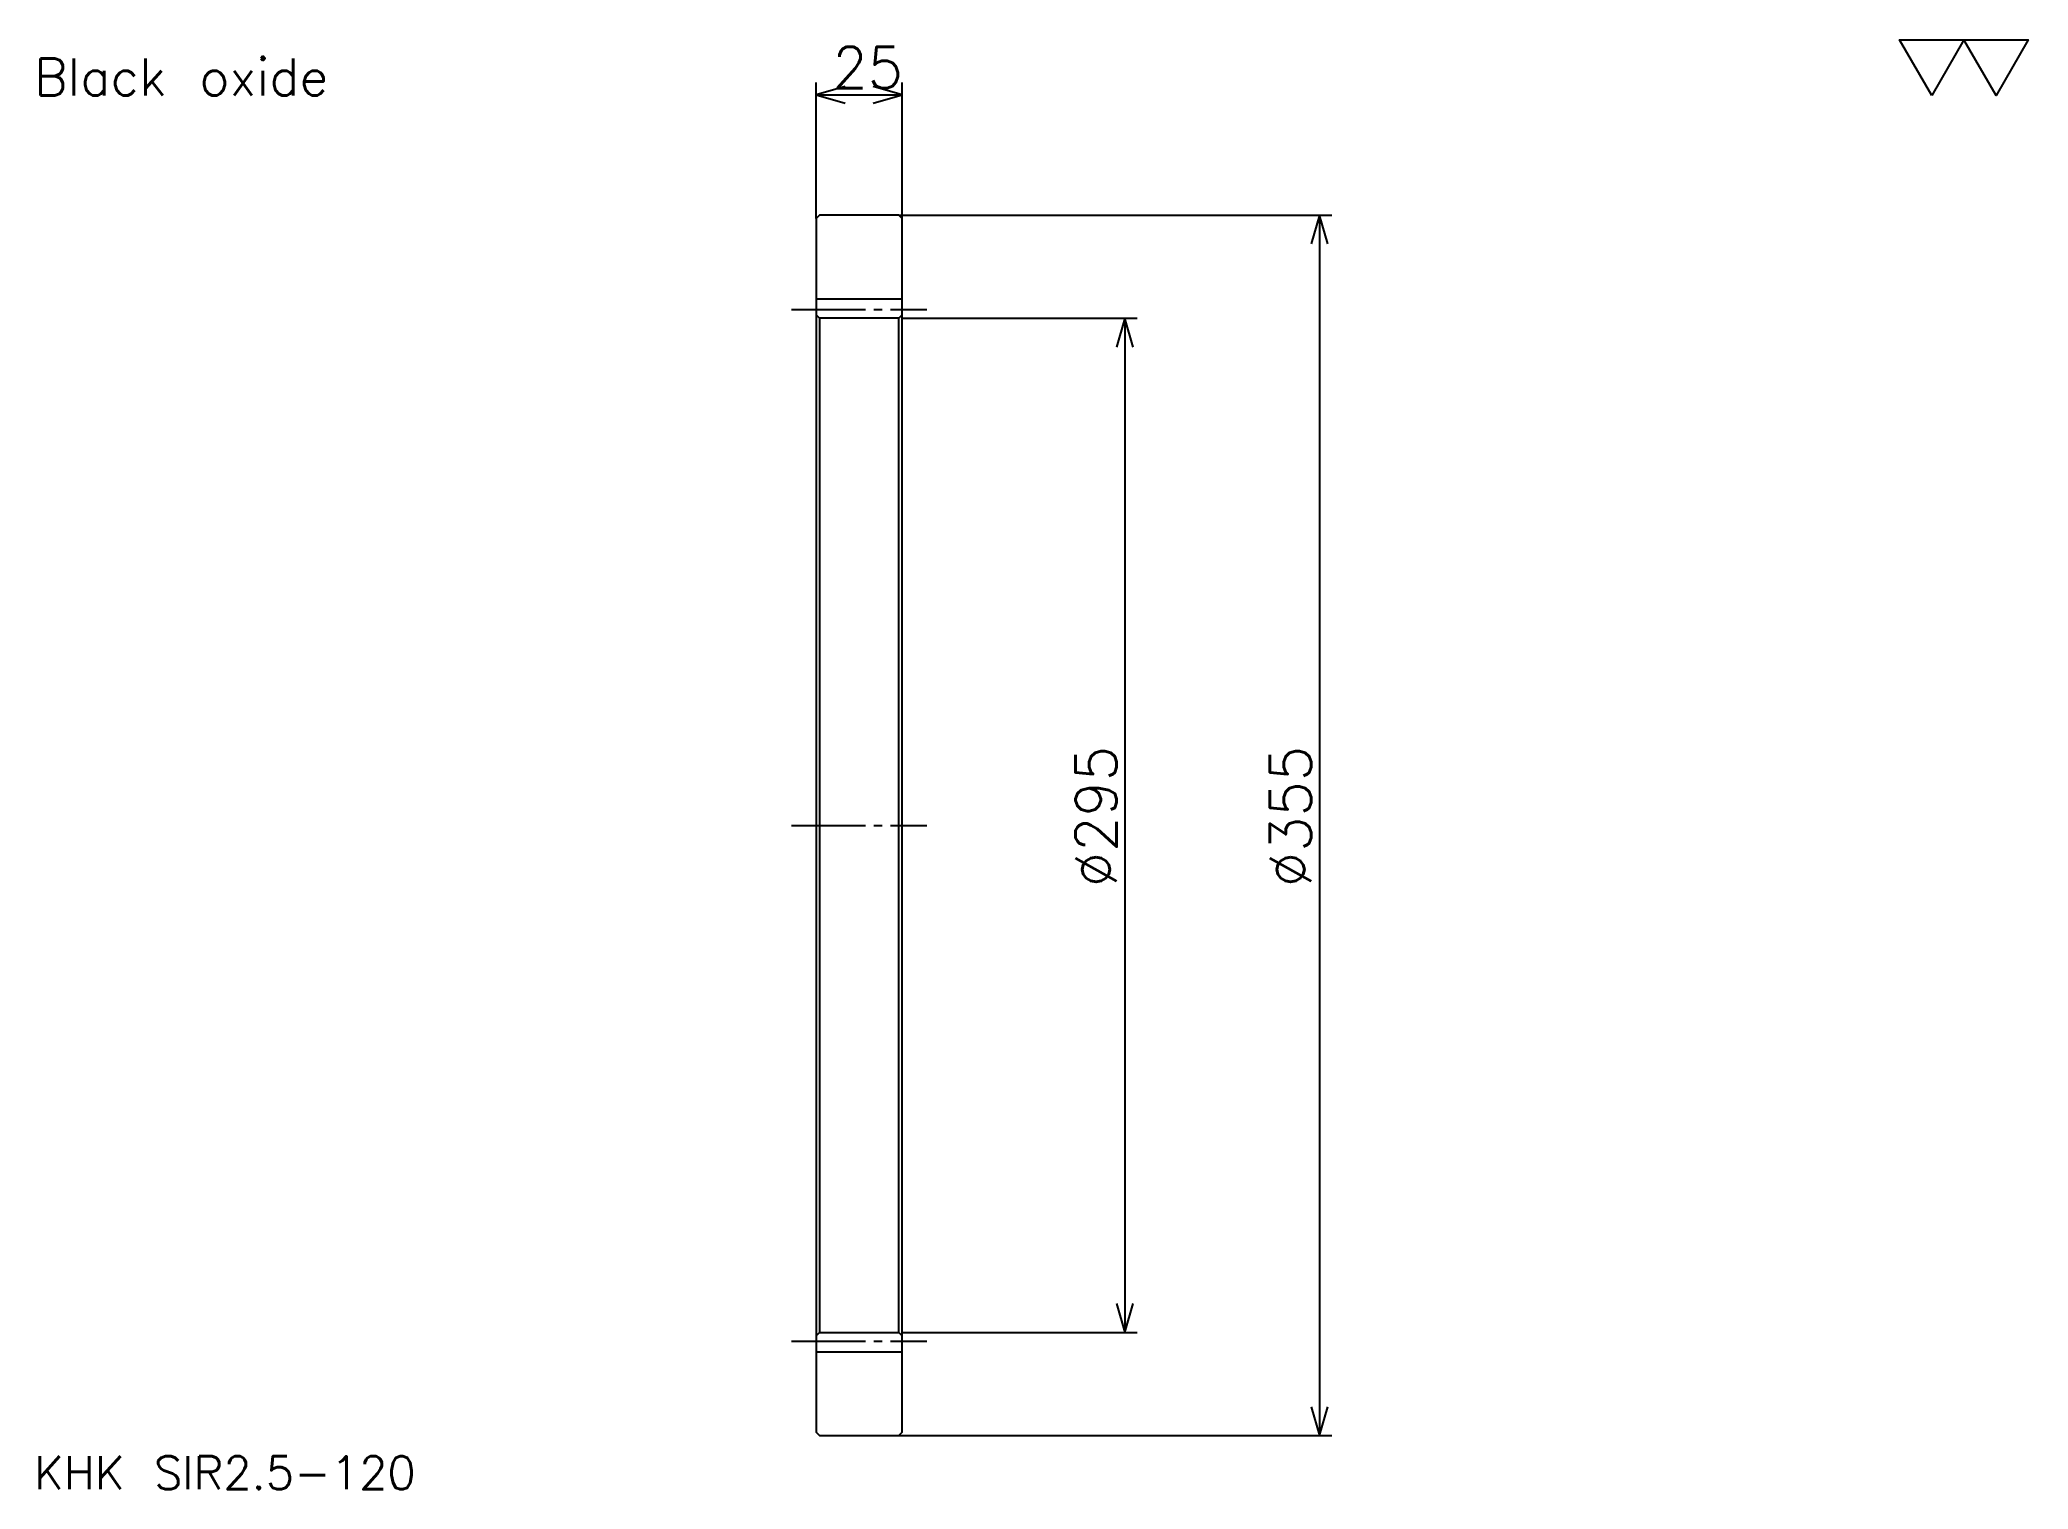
# Model space of a CAD drawing. Extents: x 26 to 604, y 26 to 448.
import ezdxf

# ---------------------------------------------------------------- set-up
doc = ezdxf.new("R2010")
doc.units = 0
doc.linetypes.add('DASHDOT', pattern=[28.783785, 21.587838, -2.398649, 2.398649, -2.398649])
doc.layers.get('0').update_dxf_attribs({"linetype": 'CONTINUOUS'})
doc.layers.add('DASHDOT', color=6, linetype='DASHDOT')
doc.styles.add('KANJI', font='TXT', dxfattribs={"bigfont": 'BIGFONT'})

msp = doc.modelspace()

# ---------------------------------------------------------------- linework, layer by layer
at = {"color": 5}
for p, q in [((251.351364, 395.976349), (251.351364, 435.554077)), ((276.351379, 395.976349), (276.351379, 435.554077)), ((251.351364, 431.956085), (276.351379, 431.956085)), ((275.351379, 396.976349), (401.280426, 396.976349)), ((397.682434, 396.976349), (397.682434, 41.976349)), ((276.351379, 366.976349), (344.71286, 366.976349)), ((341.114868, 366.976349), (341.114868, 71.976349)), ((276.351379, 71.976349), (344.71286, 71.976349)), ((275.351379, 41.976349), (401.280426, 41.976349))]:
    msp.add_line(p, q, dxfattribs=at)
at = {"color": 4}
for p, q in [((251.351364, 372.601349), (276.351379, 372.601349)), ((276.351379, 367.976349), (275.351379, 366.976349)), ((251.351364, 70.976349), (252.351364, 71.976349)), ((276.351379, 70.976349), (275.351379, 71.976349)), ((251.351364, 66.351349), (276.351379, 66.351349))]:
    msp.add_line(p, q, dxfattribs=at)
at = {"color": 7}
msp.add_lwpolyline([(575.675659, 431.756744), (566.320923, 447.971619), (603.739868, 447.971619), (594.385132, 431.756744), (585.030396, 447.971619), (575.675659, 431.756744)], dxfattribs=at)
at = {"color": 5}
for points in [[(259.746643, 434.354736), (251.351364, 431.956085), (259.746643, 429.557434)], [(267.956085, 429.557434), (276.351379, 431.956085), (267.956085, 434.354736)], [(400.081116, 388.581085), (397.682434, 396.976349), (395.283813, 388.581085)], [(343.513519, 358.581085), (341.114868, 366.976349), (338.716217, 358.581085)], [(338.716217, 80.371613), (341.114868, 71.976349), (343.513519, 80.371613)], [(395.283813, 50.371613), (397.682434, 41.976349), (400.081116, 50.371613)]]:
    msp.add_lwpolyline(points, dxfattribs=at)
at = {"color": 4}
for points in [[(251.351364, 70.976349), (251.351364, 42.976349), (252.351364, 41.976349), (275.351379, 41.976349), (276.351379, 42.976349), (276.351379, 395.976349), (275.351379, 396.976349), (252.351364, 396.976349), (251.351364, 395.976349), (251.351364, 70.976349)], [(251.351364, 367.976349), (252.351364, 366.976349), (252.351364, 71.976349), (275.351379, 71.976349), (275.351379, 366.976349), (252.351364, 366.976349)]]:
    msp.add_lwpolyline(points, dxfattribs=at)
at = {"layer": 'DASHDOT', "color": 7}
for p, q in [((244.155426, 369.476349), (283.547302, 369.476349)), ((244.155426, 219.476349), (283.547302, 219.476349)), ((244.155426, 69.476349), (283.547302, 69.476349))]:
    msp.add_line(p, q, dxfattribs=at)

# ---------------------------------------------------------------- texts
at = {"color": 7, "style": 'KANJI'}
for s, height, p in [('25', 11.993243, (256.055756, 433.875)), ('Black oxide', 10.793919, (23.986486, 431.756744)), ('KHK SIR2.5-120', 9.594595, (23.986486, 26.385136))]:
    msp.add_text(s, height=height, dxfattribs=at).set_placement(p)
for s, p in [('%%c295', (338.716217, 201.486481)), ('%%c355', (395.283813, 201.486481))]:
    msp.add_text(s, height=11.993243, rotation=90, dxfattribs=at).set_placement(p)

doc.saveas('drawing.dxf')
